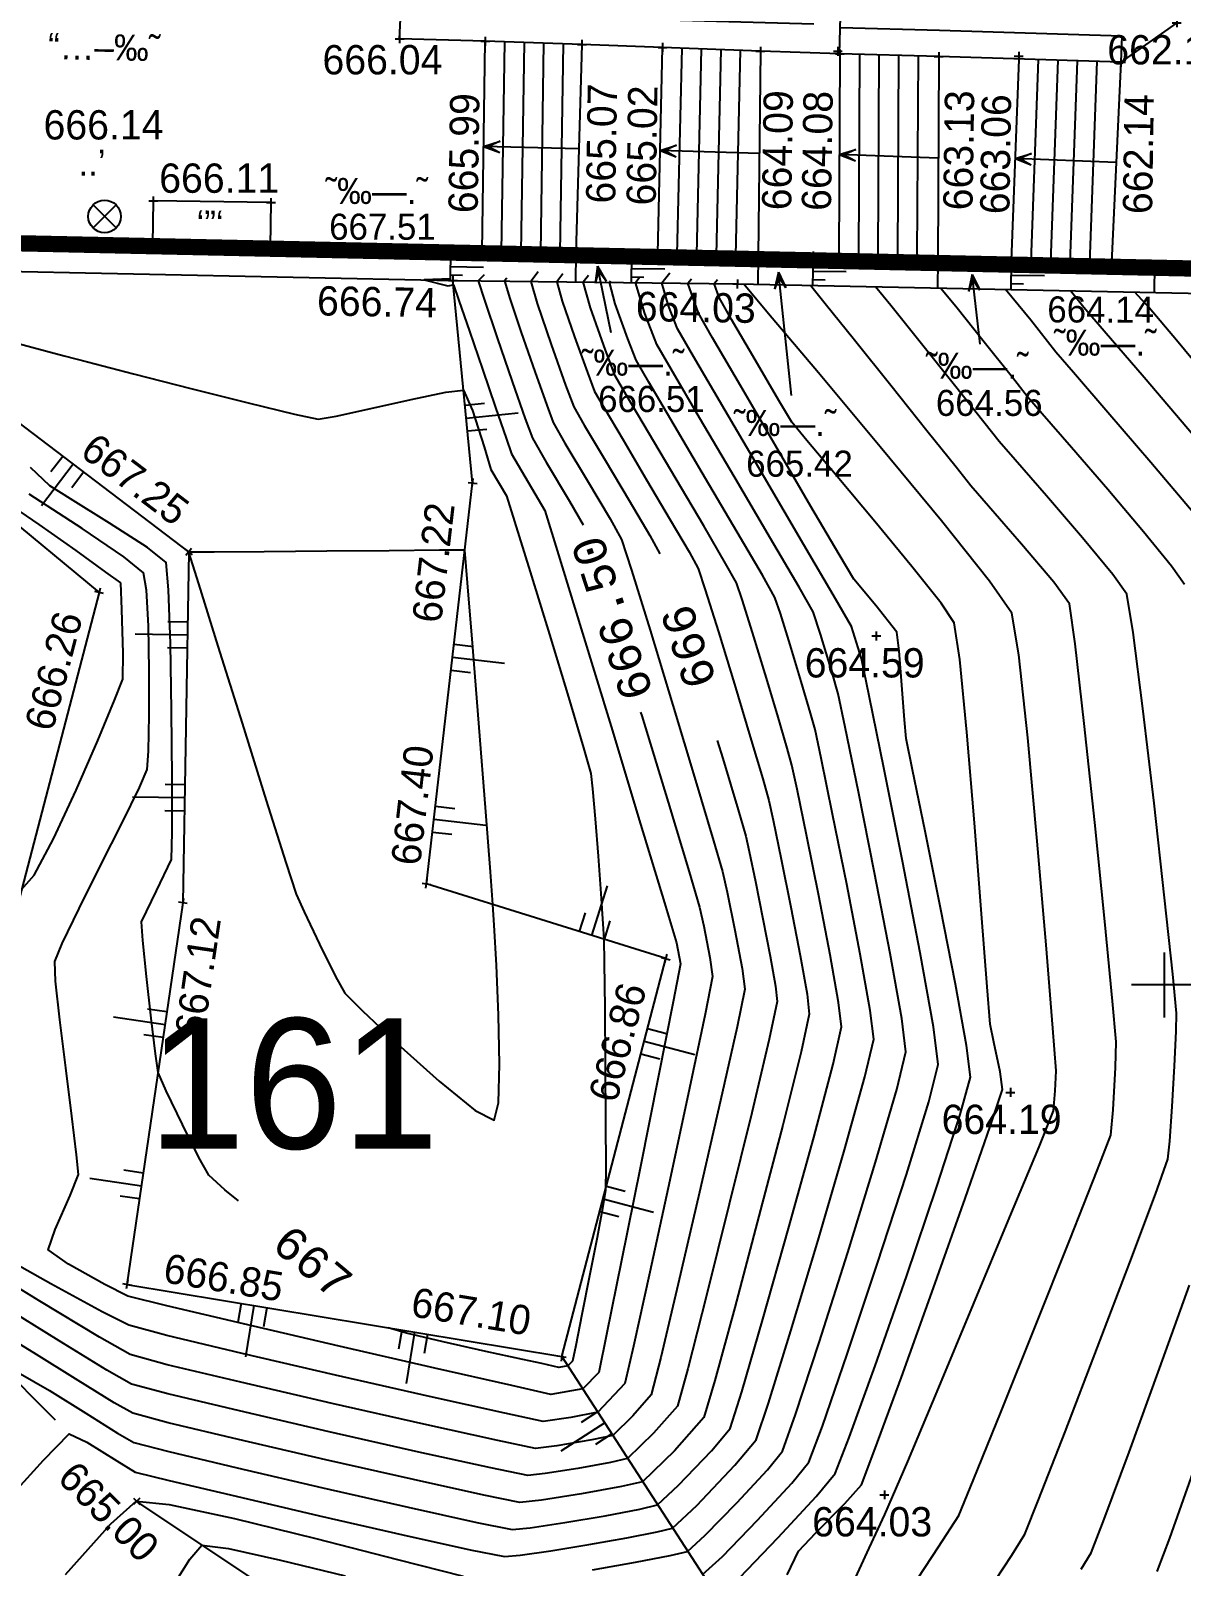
# Model space of a CAD drawing. Header units: millimetres. Extents: x 219878 to 220078, y 635585 to 635737.
# Drawn here: x 219932.61 to 219950.26, y 635666.08 to 635689.64 of the extents above; entities that cross this region are included whole.
import ezdxf
from ezdxf.enums import TextEntityAlignment as Align

# ---------------------------------------------------------------- set-up
doc = ezdxf.new("R2010")
doc.units = ezdxf.units.MM
doc.linetypes.add('HIDDEN', pattern=[9.525, 6.35, -3.175])
for name, color, linetype in [('1201', 7, 'Continuous'), ('1502', 7, 'Continuous'), ('1510', 40, 'Continuous'), ('1511', 7, 'Continuous'), ('1602', 240, 'Continuous'), ('1603', 240, 'Continuous'), ('2405', 7, 'HIDDEN'), ('2407', 4, 'HIDDEN'), ('2412', 124, 'Continuous'), ('2602', 4, 'Continuous'), ('4402', 2, 'Continuous'), ('5202', 54, 'Continuous'), ('CONTINTERMEDIATE', 8, 'Continuous'), ('CONTPRINCIPAL', 8, 'Continuous'), ('CONTREGULAR', 8, 'Continuous'), ('M1200', 150, 'Continuous'), ('tr_hetz', 7, 'Continuous')]:
    doc.layers.add(name, color=color, linetype=linetype)
doc.styles.add('HEBTXT', font='hebtxt')
doc.styles.add('MAVAT_HEBTXT', font='HEBTXT')
doc.styles.add('MONOTXT', font='monotxt')

# ---------------------------------------------------------------- blocks, each defined once
blk = doc.blocks.new('1502')
for points in [[(-0.275, 0), (0.275, 0)], [(0, 0.275), (0, -0.275)]]:
    blk.add_lwpolyline(points)
at = {"style": 'HEBTXT'}
blk.add_attdef('NAME', text='', height=1.6, dxfattribs=at).set_placement((0, 0.6), align=Align.CENTER)
blk.add_attdef('ELEV', text='', height=1.8, dxfattribs=at).set_placement((0, -0.6), align=Align.TOP_CENTER)
blk = doc.blocks.new('5202')
at = {"style": 'HEBTXT'}
blk.add_attdef('DESC', text='', height=1.6, dxfattribs=at).set_placement((0, 0.8), align=Align.CENTER)
at = {"style": 'HEBTXT', "flags": 1}
blk.add_attdef('INST_DATE', text='', height=1.6, dxfattribs=at).set_placement((0, -0.8), align=Align.TOP_CENTER)
at = {"style": 'HEBTXT'}
blk.add_attdef('MANUFACT', text='', height=1.6, dxfattribs=at).set_placement((0, -3), align=Align.TOP_CENTER)
blk = doc.blocks.new('4402')
for p, q in [((-0.707, -0.707), (0.707, 0.707)), ((-0.707, 0.707), (0.707, -0.707))]:
    blk.add_line(p, q)
blk.add_circle((0, 0), 1)
at = {"style": 'HEBTXT'}
blk.add_attdef('NAME', text='', height=1.6, dxfattribs=at).set_placement((0, 1.6), align=Align.CENTER)
for tag, height, p in [('ELEV', 1.8, (0, -1.6)), ('DESC', 1.6, (0, -4)), ('NUMBER', 1.6, (0, -6.2)), ('D_NAME', 1.6, (0, -8.4))]:
    blk.add_attdef(tag, text='', height=height, dxfattribs=at).set_placement(p, align=Align.TOP_CENTER)
blk = doc.blocks.new('hetz')
for p, q in [((0, 0), (-1, 0.35)), ((-0.3, 0), (-1, 0.35)), ((0, 0), (-1, -0.35)), ((-1, -0.35), (-0.3, 0))]:
    blk.add_line(p, q)
blk = doc.blocks.new('1511')
for points in [[(0, 0), (0, 3.2)], [(-0.8, 0), (-0.8, 1.2)], [(0.8, 0), (0.8, 1.2)]]:
    blk.add_lwpolyline(points)
blk = doc.blocks.new('2407')
at = {"style": 'HEBTXT', "flags": 8}
blk.add_attdef('COVER_TYPE', text='', height=1.6, dxfattribs=at).set_placement((0, 0.6), align=Align.CENTER)
blk = doc.blocks.new('2602')
at = {"style": 'HEBTXT'}
blk.add_attdef('HEIGHT', text='', height=1.6, dxfattribs=at).set_placement((-0.9, 0.6), align=Align.RIGHT)
at = {"style": 'HEBTXT', "flags": 8}
blk.add_attdef('FENCE_TYPE', (0.9, 0.6), '', height=1.6, dxfattribs=at)
blk = doc.blocks.new('1603')
at = {"style": 'HEBTXT'}
blk.add_attdef('PARCEL_NUM', text='', height=2.4, dxfattribs=at).set_placement((0, 1), align=Align.CENTER)
at = {"style": 'HEBTXT', "flags": 1}
for tag, p in [('LOT_NUM', (0, -1)), ('GUSH_SUFFI', (0, -3.2)), ('LEGAL_AREA', (0, -5.4)), ('ANALYTIC', (0, -7.6))]:
    blk.add_attdef(tag, text='', height=1.6, dxfattribs=at).set_placement(p, align=Align.TOP_CENTER)

msp = doc.modelspace()

# ---------------------------------------------------------------- linework, layer by layer
at = {"layer": '1201'}
for p, q in [((219950, 635675.5), (219950, 635674.5)), ((219950.5, 635675), (219949.5, 635675))]:
    msp.add_line(p, q, dxfattribs=at)
at = {"layer": '1510'}
for points in [[(219929.28, 635686.014), (219935.034, 635681.643), (219934.945, 635676.261), (219934.087, 635670.407), (219940.76, 635669.299), (219943.194, 635665.534), (219948.323, 635660.722)], [(219940.76, 635669.299), (219942.356, 635675.406), (219938.683, 635676.552), (219939.39, 635682.704), (219939.088, 635685.809)]]:
    msp.add_lwpolyline(points, dxfattribs=at)
at = {"layer": '1602'}
msp.add_lwpolyline([(219946.056, 635736.707), (219946.14, 635730.65), (219955.99, 635730.66), (219956.7, 635714.22), (219957.08, 635692.69), (219957.05, 635685.85), (219917.07, 635686.71), (219917.07, 635704.79), (219916.763, 635736.707)], dxfattribs=at)
msp.add_lwpolyline([(219956.87, 635671.97), (219955.05, 635659.43), (219915.63, 635661.96), (219917.07, 635686.71), (219957.05, 635685.85), (219956.87, 635671.97)], close=True, dxfattribs=at)
at = {"layer": '2405'}
msp.add_lwpolyline([(219926.161, 635686.134), (219930.011, 635684.046), (219933.66, 635681.022), (219932.074, 635674.952), (219928.499, 635672.826), (219934.235, 635667.078), (219939.174, 635663.779), (219948.505, 635659.002)], dxfattribs=at)
at = {"layer": '2407', "elevation": 662.147}
msp.add_lwpolyline([(219950.195, 635689.762), (219949.339, 635689.157)], dxfattribs=at)
at = {"layer": '2412'}
for points in [[(219939.535, 635686.253), (219939.585, 635689.479)], [(219939.835, 635686.248), (219939.885, 635689.469)], [(219940.135, 635686.244), (219940.185, 635689.459)], [(219940.435, 635686.239), (219940.485, 635689.449)], [(219940.735, 635686.234), (219940.785, 635689.439)], [(219941.067, 635689.43), (219940.973, 635686.228)], [(219942.231, 635686.222), (219942.304, 635689.384)], [(219942.531, 635686.215), (219942.604, 635689.372)], [(219942.831, 635686.208), (219942.904, 635689.361)], [(219943.131, 635686.201), (219943.203, 635689.349)], [(219943.431, 635686.194), (219943.503, 635689.338)], [(219943.807, 635689.326), (219943.771, 635686.192)], [(219945.025, 635689.286), (219945.009, 635686.194)], [(219945.325, 635689.278), (219945.309, 635686.192)], [(219945.625, 635689.27), (219945.609, 635686.191)], [(219945.925, 635689.262), (219945.909, 635686.189)], [(219946.225, 635689.254), (219946.209, 635686.188)], [(219946.542, 635689.245), (219946.53, 635686.122)], [(219947.769, 635689.206), (219947.656, 635686.112)], [(219948.069, 635689.197), (219947.956, 635686.101)], [(219948.369, 635689.188), (219948.256, 635686.09)], [(219948.669, 635689.178), (219948.555, 635686.079)], [(219948.969, 635689.169), (219948.855, 635686.068)], [(219949.339, 635689.157), (219949.195, 635686.081)]]:
    msp.add_lwpolyline(points, dxfattribs=at)
at = {"layer": '2602'}
for points in [[(219945.124, 635693.318), (219945.013, 635689.286)], [(219949.339, 635689.157), (219946.542, 635689.245), (219945.025, 635689.286), (219943.807, 635689.326), (219942.304, 635689.384), (219941.067, 635689.43), (219939.585, 635689.479), (219938.27, 635689.518), (219938.291, 635689.922), (219944.626, 635689.748)], [(219949.352, 635689.557), (219946.554, 635689.645), (219945.037, 635689.686), (219945.021, 635689.686)], [(219949.352, 635689.557), (219949.339, 635689.157)], [(219956.823, 635685.853), (219949.853, 635686.046), (219947.656, 635686.112), (219946.53, 635686.122), (219943.771, 635686.192), (219942.231, 635686.222), (219941.829, 635686.208), (219940.973, 635686.228), (219939.535, 635686.253), (219939.05, 635686.284), (219929.336, 635686.46)], [(219917.055, 635686.259), (219924.151, 635686.074), (219926.161, 635686.134), (219929.28, 635686.014), (219939.088, 635685.809), (219943.453, 635685.755), (219952.59, 635685.567)], [(219939.05, 635686.284), (219939.044, 635685.81)], [(219940.973, 635686.228), (219940.968, 635685.786)], [(219941.829, 635686.208), (219941.824, 635685.775)], [(219943.771, 635686.192), (219943.766, 635685.751)], [(219944.614, 635686.171), (219944.608, 635685.731)], [(219946.53, 635686.122), (219946.525, 635685.692)], [(219947.656, 635686.112), (219947.651, 635685.669)], [(219949.853, 635686.046), (219949.848, 635685.623)]]:
    msp.add_lwpolyline(points, dxfattribs=at)
at = {"layer": '5202'}
for points in [[(219934.491, 635687.029), (219934.479, 635686.367)], [(219936.296, 635687.005), (219934.491, 635687.029)], [(219936.296, 635687.005), (219936.284, 635686.334)]]:
    msp.add_lwpolyline(points, dxfattribs=at)
at = {"layer": 'CONTINTERMEDIATE'}
for points in [[(219932.42, 635669.056), (219932.9, 635668.779), (219933.458, 635668.431), (219933.94, 635668.126), (219934.194, 635667.98), (219934.728, 635667.842), (219935.779, 635667.591), (219937.09, 635667.286), (219938.402, 635666.987), (219939.457, 635666.754), (219939.997, 635666.647), (219940.274, 635666.673), (219940.808, 635666.753), (219941.426, 635666.858), (219941.957, 635666.957), (219942.227, 635667.022), (219942.551, 635667.324), (219943.058, 635667.855), (219943.342, 635668.194), (219943.519, 635668.759), (219943.845, 635669.875), (219944.239, 635671.266), (219944.624, 635672.66), (219944.921, 635673.783), (219945.051, 635674.359), (219945.007, 635674.732), (219944.879, 635675.462), (219944.703, 635676.369), (219944.521, 635677.276), (219944.37, 635678.004), (219944.29, 635678.374), (219944.217, 635678.635), (219944.067, 635679.144), (219943.878, 635679.776), (219943.685, 635680.407), (219943.526, 635680.913), (219943.439, 635681.168), (219943.273, 635681.466), (219942.936, 635682.044), (219942.513, 635682.76), (219942.088, 635683.476), (219941.749, 635684.052), (219941.579, 635684.348), (219941.429, 635684.739), (219941.2, 635685.388), (219941.088, 635685.786), (219941.17, 635685.892)], [(219939.566, 635685.896), (219939.478, 635685.805), (219939.571, 635685.505), (219939.766, 635684.928), (219939.997, 635684.259), (219940.199, 635683.684), (219940.308, 635683.389), (219940.52, 635683.023), (219940.877, 635682.425), (219941.085, 635682.058)], [(219943.484, 635665.907), (219944.08, 635666.521), (219944.662, 635667.151), (219944.954, 635667.504), (219945.17, 635668.059), (219945.566, 635669.158), (219946.046, 635670.53), (219946.514, 635671.906), (219946.873, 635673.015), (219947.028, 635673.587), (219946.971, 635674.07), (219946.801, 635675.013), (219946.571, 635676.186), (219946.333, 635677.359), (219946.14, 635678.301), (219946.045, 635678.782), (219946.019, 635679.068), (219945.978, 635679.598), (219945.934, 635680.128), (219945.899, 635680.412), (219945.575, 635680.822), (219945.24, 635681.227), (219945.016, 635681.603), (219944.582, 635682.343), (219944.042, 635683.265), (219943.504, 635684.187), (219943.072, 635684.929), (219942.854, 635685.308), (219942.694, 635685.768), (219942.748, 635685.836)], [(219947.279, 635665.668), (219947.664, 635666.253), (219947.863, 635666.573), (219948.075, 635667.102), (219948.481, 635668.144), (219948.98, 635669.444), (219949.474, 635670.745), (219949.866, 635671.792), (219950.057, 635672.329), (219950.088, 635672.603), (219950.126, 635673.136), (219950.161, 635673.757), (219950.186, 635674.292), (219950.192, 635674.569), (219950.133, 635675.166), (219950.008, 635676.335), (219949.846, 635677.789), (219949.676, 635679.242), (219949.527, 635680.407), (219949.428, 635680.996), (219949.214, 635681.299), (219948.75, 635681.86), (219948.198, 635682.503), (219947.717, 635683.055), (219947.47, 635683.341), (219947.236, 635683.634), (219946.785, 635684.202), (219946.26, 635684.862), (219945.806, 635685.427), (219945.57, 635685.711)], [(219950.707, 635684.268), (219950.189, 635684.893), (219949.769, 635685.39), (219949.551, 635685.63)], [(219933.994, 635681.168), (219933.762, 635681.335), (219933.308, 635681.664), (219932.741, 635682.067), (219932.173, 635682.455), (219931.712, 635682.742), (219931.47, 635682.837)], [(219930.125, 635680.188), (219930.012, 635679.943), (219930.189, 635679.589), (219930.606, 635678.921), (219931.151, 635678.106), (219931.716, 635677.313), (219932.192, 635676.71), (219932.47, 635676.466), (219932.662, 635676.684), (219932.961, 635677.245), (219933.307, 635677.987), (219933.639, 635678.75), (219933.897, 635679.371), (219934.021, 635679.69), (219934.028, 635680.093), (219934.009, 635680.762), (219933.994, 635681.168)], [(219941.969, 635679.188), (219941.988, 635679.129), (219942.39, 635677.803), (219942.711, 635676.738), (219942.873, 635676.194), (219942.936, 635675.903), (219943.031, 635675.423), (219943.073, 635675.131), (219942.958, 635674.551), (219942.719, 635673.416), (219942.416, 635672.005), (219942.11, 635670.594), (219941.86, 635669.461), (219941.728, 635668.885), (219941.313, 635668.444), (219940.896, 635668.362), (219940.475, 635668.305), (219939.884, 635668.431), (219938.727, 635668.689), (219937.289, 635669.015), (219935.852, 635669.347), (219934.7, 635669.623), (219934.117, 635669.779), (219933.708, 635669.984), (219932.918, 635670.414), (219931.941, 635670.963)]]:
    msp.add_lwpolyline(points, dxfattribs=at)
at = {"layer": 'CONTPRINCIPAL'}
for points in [[(219940.394, 635685.94), (219940.283, 635685.794), (219940.383, 635685.454), (219940.596, 635684.827), (219940.818, 635684.202), (219940.945, 635683.868), (219941.104, 635683.589), (219941.422, 635683.053), (219941.793, 635682.432), (219942.108, 635681.895), (219942.263, 635681.613)], [(219941.229, 635666.027), (219941.891, 635666.143), (219942.42, 635666.245), (219942.686, 635666.311), (219942.96, 635666.558), (219943.443, 635667.054), (219943.913, 635667.562), (219944.147, 635667.849), (219944.345, 635668.409), (219944.707, 635669.516), (219945.146, 635670.898), (219945.573, 635672.283), (219945.9, 635673.399), (219946.039, 635673.973), (219945.977, 635674.484), (219945.799, 635675.481), (219945.559, 635676.722), (219945.311, 635677.962), (219945.107, 635678.957), (219945.001, 635679.465), (219944.902, 635679.812), (219944.73, 635680.382), (219944.617, 635680.723), (219944.399, 635681.106), (219943.963, 635681.851), (219943.418, 635682.777), (219942.873, 635683.702), (219942.436, 635684.447), (219942.216, 635684.828), (219942.033, 635685.301), (219941.89, 635685.777), (219941.958, 635685.867)], [(219945.177, 635665.714), (219945.477, 635666.358), (219945.714, 635666.878), (219945.833, 635667.145), (219946.066, 635667.691), (219946.517, 635668.765), (219947.077, 635670.103), (219947.635, 635671.442), (219948.081, 635672.518), (219948.305, 635673.068), (219948.331, 635673.376), (219948.343, 635673.685), (219948.292, 635674.338), (219948.189, 635675.616), (219948.055, 635677.206), (219947.909, 635678.794), (219947.773, 635680.065), (219947.665, 635680.704), (219947.323, 635681.195), (219946.586, 635682.12), (219945.646, 635683.258), (219944.697, 635684.391), (219943.932, 635685.299), (219943.552, 635685.753)], [(219950.447, 635682.247), (219949.796, 635683.017), (219949.138, 635683.783), (219948.608, 635684.397), (219948.338, 635684.71), (219947.956, 635685.198), (219947.567, 635685.67)], [(219932.286, 635684.878), (219932.839, 635684.728), (219933.121, 635684.651), (219933.481, 635684.559), (219934.188, 635684.377), (219935.068, 635684.152), (219935.948, 635683.93), (219936.657, 635683.758), (219937.02, 635683.683), (219937.297, 635683.728), (219937.83, 635683.845), (219938.448, 635683.983), (219938.979, 635684.093), (219939.253, 635684.124), (219939.391, 635683.816), (219939.566, 635683.255), (219939.671, 635682.911), (219939.909, 635682.503), (219940.033, 635682.11), (219940.273, 635681.338), (219940.568, 635680.376), (219940.862, 635679.414), (219941.094, 635678.64), (219941.206, 635678.244), (219941.232, 635678.01), (219941.271, 635677.549), (219941.315, 635676.976), (219941.356, 635676.402), (219941.389, 635675.94), (219941.406, 635675.705)], [(219935.797, 635671.688), (219935.588, 635671.857), (219935.342, 635672.084), (219935.192, 635672.351), (219934.937, 635672.862), (219934.69, 635673.378), (219934.568, 635673.659), (219934.525, 635673.942), (219934.458, 635674.492), (219934.387, 635675.132), (219934.331, 635675.684), (219934.312, 635675.969), (219934.542, 635676.447), (219934.771, 635676.924), (219934.778, 635677.347), (219934.779, 635678.176), (219934.772, 635679.209), (219934.754, 635680.24), (219934.726, 635681.065), (219934.686, 635681.482), (219934.404, 635681.711), (219933.82, 635682.088), (219933.223, 635682.457), (219932.904, 635682.66), (219932.607, 635682.94)], [(219943.141, 635678.75), (219943.23, 635678.474), (219943.465, 635677.687), (219943.581, 635677.284), (219943.633, 635677.05), (219943.73, 635676.59), (219943.846, 635676.016), (219943.956, 635675.442), (219944.036, 635674.981), (219944.062, 635674.745), (219943.94, 635674.167), (219943.673, 635673.039), (219943.329, 635671.636), (219942.978, 635670.235), (219942.691, 635669.111), (219942.535, 635668.54), (219942.168, 635668.122), (219941.769, 635667.733), (219941.504, 635667.673), (219941.006, 635667.583), (219940.506, 635667.504), (219940.236, 635667.476), (219939.67, 635667.591), (219938.564, 635667.835), (219937.188, 635668.146), (219935.814, 635668.465), (219934.713, 635668.729), (219934.156, 635668.878), (219933.776, 635669.092), (219933.045, 635669.541), (219932.138, 635670.103)], [(219941.406, 635675.705), (219941.41, 635675.347), (219941.417, 635674.647), (219941.425, 635673.775), (219941.431, 635672.902), (219941.433, 635672.202), (219941.428, 635671.845), (219941.389, 635671.601), (219941.3, 635671.126), (219941.184, 635670.536), (219941.067, 635669.945), (219940.972, 635669.471), (219940.923, 635669.23), (219940.854, 635669.158), (219940.714, 635669.134), (219940.45, 635669.192), (219940.159, 635669.256), (219939.594, 635669.379), (219938.939, 635669.525), (219938.378, 635669.658), (219938.094, 635669.742)], [(219949.895, 635666.002), (219950.088, 635666.513), (219950.445, 635667.524)], [(219933.146, 635665.954), (219933.841, 635666.732), (219934.23, 635667.079), (219934.737, 635667.031), (219935.738, 635666.815), (219936.987, 635666.508), (219938.237, 635666.188), (219939.243, 635665.932)]]:
    msp.add_lwpolyline(points, dxfattribs=at)
at = {"layer": 'CONTREGULAR'}
for points in [[(219939.914, 635685.842), (219939.879, 635685.801), (219939.961, 635685.53), (219940.135, 635685.011), (219940.344, 635684.41), (219940.527, 635683.894), (219940.626, 635683.629), (219940.807, 635683.313), (219941.154, 635682.733), (219941.499, 635682.153), (219941.675, 635681.836), (219941.827, 635681.367), (219942.113, 635680.443), (219942.463, 635679.291), (219942.811, 635678.139), (219943.088, 635677.212), (219943.227, 635676.739), (219943.296, 635676.425), (219943.416, 635675.839), (219943.526, 635675.253), (219943.568, 635674.937), (219943.45, 635674.358), (219943.196, 635673.227), (219942.873, 635671.82), (219942.545, 635670.414), (219942.276, 635669.286), (219942.131, 635668.713), (219941.849, 635668.389), (219941.541, 635668.089), (219941.218, 635668.02), (219940.681, 635667.928), (219940.354, 635667.89), (219939.776, 635668.011), (219938.644, 635668.261), (219937.237, 635668.579), (219935.832, 635668.904), (219934.706, 635669.175), (219934.137, 635669.33), (219933.663, 635669.595), (219932.75, 635670.15), (219931.617, 635670.843)], [(219940.776, 635685.909), (219940.684, 635685.79), (219940.766, 635685.492), (219940.953, 635684.945), (219941.151, 635684.399), (219941.263, 635684.108), (219941.407, 635683.855), (219941.698, 635683.363), (219942.061, 635682.751), (219942.423, 635682.139), (219942.711, 635681.646), (219942.851, 635681.391), (219942.961, 635681.064), (219943.162, 635680.419), (219943.407, 635679.615), (219943.649, 635678.809), (219943.841, 635678.161), (219943.936, 635677.829), (219944.002, 635677.527), (219944.126, 635676.933), (219944.275, 635676.193), (219944.418, 635675.453), (219944.522, 635674.858), (219944.556, 635674.553), (219944.431, 635673.976), (219944.149, 635672.85), (219943.784, 635671.451), (219943.412, 635670.054), (219943.105, 635668.934), (219942.939, 635668.366), (219942.489, 635667.854), (219941.999, 635667.378), (219941.674, 635667.304), (219941.061, 635667.193), (219940.447, 635667.096), (219940.115, 635667.062), (219939.562, 635667.172), (219938.482, 635667.411), (219937.138, 635667.716), (219935.796, 635668.027), (219934.72, 635668.285), (219934.175, 635668.429), (219933.889, 635668.59), (219933.34, 635668.931), (219932.659, 635669.358), (219931.978, 635669.772)], [(219932.062, 635666.89), (219932.807, 635667.709), (219933.2, 635668.113), (219933.473, 635667.988), (219933.931, 635667.7), (219934.214, 635667.528), (219934.736, 635667.399), (219935.763, 635667.155), (219937.042, 635666.856), (219938.322, 635666.563), (219939.352, 635666.336), (219939.879, 635666.233), (219940.119, 635666.254), (219940.59, 635666.321), (219941.174, 635666.416), (219941.758, 635666.518), (219942.224, 635666.608), (219942.458, 635666.667), (219942.831, 635667.016), (219943.414, 635667.631), (219943.743, 635668.021), (219943.931, 635668.584), (219944.275, 635669.696), (219944.692, 635671.083), (219945.098, 635672.473), (219945.411, 635673.592), (219945.545, 635674.167), (219945.492, 635674.609), (219945.339, 635675.472), (219945.131, 635676.546), (219944.915, 635677.619), (219944.737, 635678.481), (219944.644, 635678.92), (219944.574, 635679.171), (219944.432, 635679.656), (219944.263, 635680.217), (219944.114, 635680.7), (219944.029, 635680.946), (219943.838, 635681.286), (219943.451, 635681.947), (219942.966, 635682.769), (219942.481, 635683.589), (219942.093, 635684.249), (219941.898, 635684.588), (219941.77, 635684.912), (219941.578, 635685.452), (219941.489, 635685.781), (219941.506, 635685.805)], [(219939.05, 635685.836), (219938.646, 635685.818), (219939.011, 635685.727), (219939.097, 635685.744), (219939.18, 635685.504), (219939.342, 635685.033), (219939.541, 635684.446), (219939.742, 635683.859), (219939.904, 635683.388), (219939.989, 635683.149), (219940.245, 635682.715), (219940.497, 635682.281), (219940.689, 635681.668), (219941.057, 635680.465), (219941.514, 635678.966), (219941.968, 635677.467), (219942.333, 635676.263), (219942.518, 635675.648), (219942.579, 635675.323), (219942.466, 635674.742), (219942.242, 635673.605), (219941.96, 635672.189), (219941.677, 635670.773), (219941.447, 635669.636), (219941.327, 635669.057), (219941.082, 635668.802), (219940.593, 635668.719), (219939.991, 635668.853), (219938.811, 635669.123), (219937.343, 635669.461), (219935.875, 635669.802), (219934.697, 635670.08), (219934.098, 635670.228), (219933.749, 635670.404), (219933.189, 635670.719), (219932.876, 635670.935), (219932.983, 635671.251), (219933.214, 635671.772), (219933.343, 635672.091), (219933.315, 635672.394), (219933.242, 635672.988), (219933.148, 635673.727), (219933.057, 635674.465), (219932.992, 635675.058), (219932.978, 635675.36), (219933.092, 635675.638), (219933.351, 635676.173), (219933.683, 635676.835), (219934.016, 635677.496), (219934.278, 635678.03), (219934.398, 635678.307), (219934.417, 635678.587), (219934.428, 635679.14), (219934.428, 635679.827), (219934.415, 635680.512), (219934.386, 635681.057), (219934.34, 635681.325), (219934.037, 635681.57), (219933.397, 635682.004), (219932.586, 635682.529)], [(219942.917, 635665.956), (219943.223, 635666.233), (219943.763, 635666.787), (219944.288, 635667.357), (219944.551, 635667.677), (219944.758, 635668.234), (219945.138, 635669.337), (219945.599, 635670.715), (219946.047, 635672.095), (219946.39, 635673.208), (219946.534, 635673.781), (219946.462, 635674.36), (219946.259, 635675.492), (219945.986, 635676.898), (219945.703, 635678.305), (219945.473, 635679.434), (219945.355, 635680.01), (219945.204, 635680.501), (219944.959, 635680.925), (219944.474, 635681.753), (219943.869, 635682.784), (219943.265, 635683.815), (219942.78, 635684.644), (219942.535, 635685.068), (219942.397, 635685.42), (219942.293, 635685.772), (219942.414, 635685.927)], [(219944.219, 635665.951), (219944.391, 635666.316), (219944.657, 635666.594), (219945.101, 635667.046), (219945.355, 635667.33), (219945.568, 635667.887), (219945.969, 635668.985), (219946.461, 635670.355), (219946.948, 635671.726), (219947.334, 635672.83), (219947.522, 635673.395), (219947.483, 635673.67), (219947.389, 635674.124), (219947.333, 635674.401), (219947.286, 635674.972), (219947.2, 635676.092), (219947.089, 635677.486), (219946.972, 635678.879), (219946.864, 635679.994), (219946.781, 635680.558), (219946.578, 635680.858), (219946.132, 635681.42), (219945.561, 635682.111), (219944.984, 635682.799), (219944.52, 635683.352), (219944.287, 635683.637), (219944.087, 635683.968), (219943.724, 635684.589), (219943.365, 635685.212), (219943.172, 635685.548), (219943.098, 635685.764), (219943.147, 635685.825)], [(219946.226, 635665.906), (219946.54, 635666.381), (219946.849, 635666.859), (219947.071, 635667.397), (219947.499, 635668.455), (219948.028, 635669.773), (219948.555, 635671.092), (219948.974, 635672.153), (219949.181, 635672.697), (219949.218, 635673.087), (219949.254, 635673.733), (219949.266, 635674.126), (219949.209, 635674.75), (219949.089, 635675.972), (219948.936, 635677.493), (219948.776, 635679.013), (219948.637, 635680.232), (219948.547, 635680.85), (219948.308, 635681.179), (219947.814, 635681.765), (219947.308, 635682.345), (219947.036, 635682.658), (219946.808, 635682.943), (219946.361, 635683.502), (219945.805, 635684.199), (219945.249, 635684.894), (219944.801, 635685.453), (219944.573, 635685.732)], [(219950.313, 635681.142), (219950.116, 635681.424), (219949.686, 635681.952), (219949.136, 635682.6), (219948.581, 635683.244), (219948.132, 635683.761), (219947.904, 635684.025), (219947.672, 635684.319), (219947.241, 635684.865), (219946.807, 635685.408), (219946.569, 635685.691)], [(219950.453, 635683.433), (219949.693, 635684.319), (219949.081, 635685.03), (219948.769, 635685.393), (219948.565, 635685.65)], [(219939.272, 635681.672), (219938.88, 635681.669), (219938.11, 635681.663), (219937.152, 635681.656), (219936.194, 635681.648), (219935.425, 635681.642), (219935.032, 635681.639), (219935.184, 635681.153), (219935.482, 635680.201), (219935.853, 635679.015), (219936.225, 635677.83), (219936.525, 635676.878), (219936.683, 635676.394), (219936.805, 635676.124), (219937.042, 635675.626), (219937.287, 635675.132), (219937.43, 635674.874), (219937.702, 635674.603), (219938.244, 635674.093), (219938.879, 635673.523), (219939.431, 635673.073), (219939.723, 635672.924), (219939.788, 635673.193), (219939.804, 635673.783), (219939.788, 635674.538), (219939.756, 635675.302), (219939.722, 635675.919), (219939.703, 635676.233), (219939.667, 635676.737), (219939.59, 635677.724), (219939.492, 635678.953), (219939.393, 635680.182), (219939.313, 635681.169), (219939.272, 635681.672)], [(219948.728, 635666.036), (219948.879, 635666.287), (219949.082, 635666.807), (219949.463, 635667.834), (219949.93, 635669.114), (219950.391, 635670.396)], [(219934.74, 635665.693), (219935.049, 635666.19), (219935.235, 635666.407), (219935.643, 635666.354), (219936.442, 635666.177), (219937.436, 635665.934)]]:
    msp.add_lwpolyline(points, dxfattribs=at)
at = {"layer": 'M1200', "color": 150, "const_width": 0.25}
msp.add_lwpolyline([(219917.07, 635686.71), (219957.05, 635685.85), (219956.87, 635671.97), (219955.05, 635659.43), (219953.18, 635648.63), (219914.71, 635650.69), (219915.63, 635661.96)], close=True, dxfattribs=at)
at = {"layer": 'tr_hetz'}
for p, q in [((219941.02, 635687.829), (219939.56, 635687.866)), ((219943.789, 635687.759), (219942.267, 635687.803)), ((219946.536, 635687.684), (219945.017, 635687.74)), ((219949.267, 635687.619), (219947.714, 635687.681)), ((219941.516, 635685.008), (219941.306, 635686.028)), ((219944.283, 635684.046), (219944.085, 635685.935)), ((219947.18, 635684.833), (219947.056, 635685.9))]:
    msp.add_line(p, q, dxfattribs=at)

# ---------------------------------------------------------------- block references
at = {"layer": '1502'}
ref = msp.add_blockref('1502', (219950.195, 635689.762, 662.147), dxfattribs=dict(at, xscale=0.25, yscale=0.25, zscale=0.25))
ref.add_attrib('ELEV', '662.15', dxfattribs={"layer": '0', "height": 0.45, "style": 'HEBTXT'}).set_placement((219950.049, 635689.574), align=Align.TOP_CENTER)
ref = msp.add_blockref('1502', (219938.27, 635689.518, 666.039), dxfattribs=dict(at, xscale=0.25, yscale=0.25, zscale=0.25))
ref.add_attrib('ELEV', '666.04', dxfattribs={"layer": '0', "height": 0.45, "style": 'HEBTXT'}).set_placement((219938.007, 635689.421), align=Align.TOP_CENTER)
ref = msp.add_blockref('1502', (219939.585, 635689.479, 665.993), dxfattribs=dict(at, xscale=0.25, yscale=0.25, zscale=0.25))
ref.add_attrib('ELEV', '665.99', dxfattribs={"layer": '0', "height": 0.45, "rotation": 89.112, "style": 'HEBTXT'}).set_placement((219939.032, 635687.766), align=Align.TOP_CENTER)
ref = msp.add_blockref('1502', (219941.067, 635689.43, 665.065), dxfattribs=dict(at, xscale=0.25, yscale=0.25, zscale=0.25))
ref.add_attrib('ELEV', '665.07', dxfattribs={"layer": '0', "height": 0.45, "rotation": 89.112, "style": 'HEBTXT'}).set_placement((219941.143, 635687.914), align=Align.TOP_CENTER)
ref = msp.add_blockref('1502', (219942.304, 635689.384, 665.024), dxfattribs=dict(at, xscale=0.25, yscale=0.25, zscale=0.25))
ref.add_attrib('ELEV', '665.02', dxfattribs={"layer": '0', "height": 0.45, "rotation": 89.112, "style": 'HEBTXT'}).set_placement((219941.764, 635687.884), align=Align.TOP_CENTER)
ref = msp.add_blockref('1502', (219943.807, 635689.326, 664.092), dxfattribs=dict(at, xscale=0.25, yscale=0.25, zscale=0.25))
ref.add_attrib('ELEV', '664.09', dxfattribs={"layer": '0', "height": 0.45, "rotation": 89.112, "style": 'HEBTXT'}).set_placement((219943.843, 635687.811), align=Align.TOP_CENTER)
ref = msp.add_blockref('1502', (219945.025, 635689.286, 664.08), dxfattribs=dict(at, xscale=0.25, yscale=0.25, zscale=0.25))
ref.add_attrib('ELEV', '664.08', dxfattribs={"layer": '0', "height": 0.45, "rotation": 89.112, "style": 'HEBTXT'}).set_placement((219944.453, 635687.801), align=Align.TOP_CENTER)
at = {"layer": '1502', "xscale": 0.25, "yscale": 0.25, "zscale": 0.25}
for p in [(219944.994, 635689.325, 666.392), (219934.491, 635687.029, 666.121), (219939.05, 635686.284, 666.09), (219939.535, 635686.253, 666.066), (219940.973, 635686.228, 665.13), (219941.829, 635686.208, 665.1), (219942.231, 635686.222, 665.087), (219943.771, 635686.192, 664.116), (219944.614, 635686.185, 664.1), (219945.009, 635686.194, 664.09), (219946.53, 635686.122, 663.131), (219947.656, 635686.112, 663.093), (219949.195, 635686.081, 662.146), (219949.853, 635686.046, 662.123)]:
    msp.add_blockref('1502', p, dxfattribs=at)
at = {"layer": '1502'}
ref = msp.add_blockref('1502', (219946.542, 635689.245, 663.132), dxfattribs=dict(at, xscale=0.25, yscale=0.25, zscale=0.25))
ref.add_attrib('ELEV', '663.13', dxfattribs={"layer": '0', "height": 0.45, "rotation": 89.112, "style": 'HEBTXT'}).set_placement((219946.624, 635687.81), align=Align.TOP_CENTER)
ref = msp.add_blockref('1502', (219947.771, 635689.25, 663.064), dxfattribs=dict(at, xscale=0.25, yscale=0.25, zscale=0.25))
ref.add_attrib('ELEV', '663.06', dxfattribs={"layer": '0', "height": 0.45, "rotation": 89.112, "style": 'HEBTXT'}).set_placement((219947.19, 635687.75), align=Align.TOP_CENTER)
ref = msp.add_blockref('1502', (219949.339, 635689.157, 662.142), dxfattribs=dict(at, xscale=0.25, yscale=0.25, zscale=0.25))
ref.add_attrib('ELEV', '662.14', dxfattribs={"layer": '0', "height": 0.45, "rotation": 89.112, "style": 'HEBTXT'}).set_placement((219949.38, 635687.752), align=Align.TOP_CENTER)
ref = msp.add_blockref('1502', (219936.296, 635687.005, 666.109), dxfattribs=dict(at, xscale=0.25, yscale=0.25, zscale=0.25))
ref.add_attrib('ELEV', '666.11', dxfattribs={"layer": '0', "height": 0.45, "style": 'HEBTXT'}).set_placement((219935.502, 635687.604), align=Align.TOP_CENTER)
ref = msp.add_blockref('1502', (219939.088, 635685.809, 666.743), dxfattribs=dict(at, xscale=0.25, yscale=0.25, zscale=0.25, rotation=359.0469200840253))
ref.add_attrib('ELEV', '666.74', dxfattribs={"layer": '0', "height": 0.45, "rotation": 359.0469, "style": 'HEBTXT'}).set_placement((219937.928, 635685.708), align=Align.TOP_CENTER)
ref = msp.add_blockref('1502', (219943.453, 635685.755, 664.031), dxfattribs=dict(at, xscale=0.25, yscale=0.25, zscale=0.25, rotation=359.0562445072479))
ref.add_attrib('ELEV', '664.03', dxfattribs={"layer": '0', "height": 0.45, "rotation": 359.0562, "style": 'HEBTXT'}).set_placement((219942.819, 635685.622), align=Align.TOP_CENTER)
ref = msp.add_blockref('1502', (219935.034, 635681.643, 667.251), dxfattribs=dict(at, xscale=0.25, yscale=0.25, zscale=0.25, rotation=322.7780443688284))
ref.add_attrib('ELEV', '667.25', dxfattribs={"layer": '0', "height": 0.45, "rotation": 322.778, "style": 'HEBTXT'}).set_placement((219934.351, 635682.939), align=Align.TOP_CENTER)
ref = msp.add_blockref('1502', (219939.39, 635682.704, 667.216), dxfattribs=dict(at, xscale=0.25, yscale=0.25, zscale=0.25, rotation=83.44421570067357))
ref.add_attrib('ELEV', '667.22', dxfattribs={"layer": '0', "height": 0.45, "rotation": 83.4442, "style": 'HEBTXT'}).set_placement((219938.565, 635681.506), align=Align.TOP_CENTER)
ref = msp.add_blockref('1502', (219933.66, 635681.022, 666.256), dxfattribs=dict(at, xscale=0.25, yscale=0.25, zscale=0.25, rotation=255.356841801537))
ref.add_attrib('ELEV', '666.26', dxfattribs={"layer": '0', "height": 0.45, "rotation": 75.3568, "style": 'HEBTXT'}).set_placement((219932.743, 635679.876), align=Align.TOP_CENTER)
ref = msp.add_blockref('1502', (219945.584, 635680.356, 664.585), dxfattribs=dict(at, xscale=0.25, yscale=0.25, zscale=0.25))
ref.add_attrib('ELEV', '664.59', dxfattribs={"layer": '0', "height": 0.45, "style": 'HEBTXT'}).set_placement((219945.406, 635680.168), align=Align.TOP_CENTER)
ref = msp.add_blockref('1502', (219938.683, 635676.552, 667.398), dxfattribs=dict(at, xscale=0.25, yscale=0.25, zscale=0.25, rotation=83.44421570067357))
ref.add_attrib('ELEV', '667.40', dxfattribs={"layer": '0', "height": 0.45, "rotation": 83.4442, "style": 'HEBTXT'}).set_placement((219938.242, 635677.785), align=Align.TOP_CENTER)
ref = msp.add_blockref('1502', (219934.945, 635676.261, 667.12), dxfattribs=dict(at, xscale=0.2499999999999999, yscale=0.2499999999999999, zscale=0.2499999999999999, rotation=261.6617295569788))
ref.add_attrib('ELEV', '667.12', dxfattribs={"layer": '0', "height": 0.45, "rotation": 81.6617, "style": 'HEBTXT'}).set_placement((219934.952, 635675.165), align=Align.TOP_CENTER)
ref = msp.add_blockref('1502', (219942.356, 635675.406, 666.859), dxfattribs=dict(at, xscale=0.25, yscale=0.25, zscale=0.25, rotation=75.35392208696861))
ref.add_attrib('ELEV', '666.86', dxfattribs={"layer": '0', "height": 0.45, "rotation": 75.3539, "style": 'HEBTXT'}).set_placement((219941.396, 635674.179), align=Align.TOP_CENTER)
ref = msp.add_blockref('1502', (219947.642, 635673.352, 664.193), dxfattribs=dict(at, xscale=0.25, yscale=0.25, zscale=0.25))
ref.add_attrib('ELEV', '664.19', dxfattribs={"layer": '0', "height": 0.45, "style": 'HEBTXT'}).set_placement((219947.507, 635673.164), align=Align.TOP_CENTER)
ref = msp.add_blockref('1502', (219934.087, 635670.407, 666.846), dxfattribs=dict(at, xscale=0.25, yscale=0.25, zscale=0.25, rotation=350.5724902721562))
ref.add_attrib('ELEV', '666.85', dxfattribs={"layer": '0', "height": 0.45, "rotation": 350.5725, "style": 'HEBTXT'}).set_placement((219935.608, 635670.735), align=Align.TOP_CENTER)
ref = msp.add_blockref('1502', (219940.76, 635669.299, 667.099), dxfattribs=dict(at, xscale=0.25, yscale=0.25, zscale=0.25, rotation=350.5724902721562))
ref.add_attrib('ELEV', '667.10', dxfattribs={"layer": '0', "height": 0.45, "rotation": 350.5725, "style": 'HEBTXT'}).set_placement((219939.407, 635670.214), align=Align.TOP_CENTER)
ref = msp.add_blockref('1502', (219934.235, 635667.078, 664.998), dxfattribs=dict(at, xscale=0.25, yscale=0.25, zscale=0.25, rotation=314.9401298235321))
ref.add_attrib('ELEV', '665.00', dxfattribs={"layer": '0', "height": 0.45, "rotation": 314.9401, "style": 'HEBTXT'}).set_placement((219933.968, 635667.079), align=Align.TOP_CENTER)
ref = msp.add_blockref('1502', (219945.71, 635667.178, 664.026), dxfattribs=dict(at, xscale=0.25, yscale=0.25, zscale=0.25))
ref.add_attrib('ELEV', '664.03', dxfattribs={"layer": '0', "height": 0.45, "style": 'HEBTXT'}).set_placement((219945.521, 635666.99), align=Align.TOP_CENTER)
at = {"layer": '1511'}
for p, xscale, yscale, zscale, rotation in [((219939.047, 635686.021), 0.1600000000000001, 0.1600000000000001, 0.1600000000000001, 269.2912223898275), ((219941.826, 635685.992), 0.1600000000000001, 0.1600000000000001, 0.1600000000000001, 269.2912223898275), ((219944.611, 635685.951), 0.1600000000000001, 0.1600000000000001, 0.1600000000000001, 269.2912223898275), ((219947.653, 635685.89), 0.1600000000000001, 0.1600000000000001, 0.1600000000000001, 269.2912223898275), ((219939.293, 635683.699, 667.216), 0.25, 0.25, 0.25, 275.5552560199052), ((219933.261, 635682.989, 666.962), 0.25, 0.25, 0.25, 142.7780443688282), ((219935.013, 635680.369, 667.251), 0.25, 0.25, 0.25, 89.05260876362034), ((219939.083, 635680.029, 667.398), 0.25, 0.25, 0.25, 263.4442157006736), ((219934.972, 635677.869, 667.251), 0.25, 0.25, 0.25, 89.05260876362034), ((219938.797, 635677.545, 667.398), 0.25, 0.25, 0.25, 263.4442157006736), ((219941.222, 635675.76, 666.859), 0.25, 0.25, 0.25, 342.6717370530326), ((219934.671, 635674.39, 667.12), 0.25, 0.25, 0.25, 81.66172955697888), ((219942.024, 635674.137, 667.099), 0.25, 0.25, 0.25, 255.3539220869686), ((219934.308, 635671.916, 667.12), 0.25, 0.25, 0.25, 81.66172955697888), ((219941.392, 635671.718, 667.099), 0.25, 0.25, 0.25, 255.3539220869686), ((219936.035, 635670.084, 666.846), 0.25, 0.25, 0.25, 170.5724902721562), ((219938.501, 635669.674, 666.846), 0.25, 0.25, 0.25, 170.5724902721562), ((219941.417, 635668.282, 667.099), 0.25, 0.25, 0.25, 122.8818901238429)]:
    msp.add_blockref('1511', p, dxfattribs=dict(at, xscale=xscale, yscale=yscale, zscale=zscale, rotation=rotation))
at = {"layer": '1603'}
ref = msp.add_blockref('1603', (219936.642, 635673.49), dxfattribs=at)
ref.add_attrib('PARCEL_NUM', '161', dxfattribs={"layer": '0', "height": 2, "style": 'MAVAT_HEBTXT'}).set_placement((219936.642, 635673.49), align=Align.MIDDLE)
at = {"layer": '2407'}
ref = msp.add_blockref('2407', (219933.58, 635687.081), dxfattribs=dict(at, xscale=0.25, yscale=0.25, zscale=0.25, rotation=347.6538811093283))
ref.add_attrib('COVER_TYPE', '“…–‰˜', dxfattribs={"layer": '0', "height": 0.4, "rotation": 358.8213, "style": 'HEBTXT', "flags": 8}).set_placement((219933.734, 635689.189), align=Align.CENTER)
at = {"layer": '2602'}
ref = msp.add_blockref('2602', (219939.05, 635686.284), dxfattribs=dict(at, xscale=0.25, yscale=0.25, zscale=0.25))
ref.add_attrib('FENCE_TYPE', '˜‰—.˜', (219937.133, 635686.982), dxfattribs={"layer": '0', "height": 0.4, "style": 'HEBTXT', "flags": 8})
ref.add_attrib('HEIGHT', '667.51', dxfattribs={"layer": '0', "height": 0.4, "style": 'HEBTXT'}).set_placement((219938.825, 635686.434), align=Align.RIGHT)
ref = msp.add_blockref('2602', (219949.711, 635686.082), dxfattribs=dict(at, xscale=0.25, yscale=0.25, zscale=0.25))
ref.add_attrib('FENCE_TYPE', '˜‰—.˜', (219948.312, 635684.655), dxfattribs={"layer": '0', "height": 0.4, "style": 'HEBTXT', "flags": 8})
ref.add_attrib('HEIGHT', '664.14', dxfattribs={"layer": '0', "height": 0.4, "rotation": -0.1968, "style": 'HEBTXT'}).set_placement((219949.844, 635685.16), align=Align.RIGHT)
ref = msp.add_blockref('2602', (219940.968, 635685.786), dxfattribs=dict(at, xscale=0.25, yscale=0.25, zscale=0.25))
ref.add_attrib('FENCE_TYPE', '˜‰—.˜', (219941.066, 635684.348), dxfattribs={"layer": '0', "height": 0.4, "style": 'HEBTXT', "flags": 8})
ref.add_attrib('HEIGHT', '666.51', dxfattribs={"layer": '0', "height": 0.4, "style": 'HEBTXT'}).set_placement((219942.952, 635683.791), align=Align.RIGHT)
ref = msp.add_blockref('2602', (219947.656, 635686.112), dxfattribs=dict(at, xscale=0.25, yscale=0.25, zscale=0.25, rotation=89.11203979723402))
ref.add_attrib('FENCE_TYPE', '˜‰—.˜', (219946.348, 635684.3), dxfattribs={"layer": '0', "height": 0.4, "style": 'HEBTXT', "flags": 8})
ref.add_attrib('HEIGHT', '664.56', dxfattribs={"layer": '0', "height": 0.4, "style": 'HEBTXT'}).set_placement((219948.135, 635683.731), align=Align.RIGHT)
ref = msp.add_blockref('2602', (219943.771, 635686.192), dxfattribs=dict(at, xscale=0.25, yscale=0.25, zscale=0.25, rotation=89.11203979723402))
ref.add_attrib('FENCE_TYPE', '˜‰—.˜', (219943.4, 635683.422), dxfattribs={"layer": '0', "height": 0.4, "style": 'HEBTXT', "flags": 8})
ref.add_attrib('HEIGHT', '665.42', dxfattribs={"layer": '0', "height": 0.4, "style": 'HEBTXT'}).set_placement((219945.224, 635682.798), align=Align.RIGHT)
at = {"layer": '4402'}
ref = msp.add_blockref('4402', (219933.744, 635686.791, 666.14), dxfattribs=dict(at, xscale=0.25, yscale=0.25, zscale=0.25))
ref.add_attrib('ELEV', '666.14', dxfattribs={"layer": '0', "height": 0.45, "style": 'HEBTXT'}).set_placement((219933.727, 635688.422), align=Align.TOP_CENTER)
ref.add_attrib('DESC', '..’', dxfattribs={"layer": '0', "height": 0.4, "style": 'HEBTXT'}).set_placement((219933.551, 635687.817, 666.14), align=Align.TOP_CENTER)
at = {"layer": '5202'}
ref = msp.add_blockref('5202', (219935.445, 635687.016), dxfattribs=dict(at, xscale=0.25, yscale=0.25, zscale=0.25, rotation=359.238217352341))
ref.add_attrib('DESC', '‘”‘', dxfattribs={"layer": '0', "height": 0.4, "rotation": 359.2382, "style": 'HEBTXT'}).set_placement((219935.359, 635686.482), align=Align.CENTER)
at = {"layer": 'tr_hetz', "xscale": 0.25, "yscale": 0.25, "zscale": 0.25}
for p, rotation in [((219939.56, 635687.866), 178.5482943976599), ((219942.267, 635687.803), 178.3435347549308), ((219945.017, 635687.74), 177.8698354996842), ((219947.714, 635687.681), 177.7145451695686), ((219941.306, 635686.028), 101.6591681807035), ((219944.085, 635685.935), 96.00286060545511), ((219947.056, 635685.9), 96.58705340906474)]:
    msp.add_blockref('hetz', p, dxfattribs=dict(at, rotation=rotation))

# ---------------------------------------------------------------- texts
at = {"layer": 'CONTINTERMEDIATE', "style": 'MONOTXT'}
msp.add_text('666.50', height=0.5, rotation=-252, dxfattribs=at).set_placement((219941.531, 635680.625, 666.5), align=Align.MIDDLE)
at = {"layer": 'CONTPRINCIPAL', "style": 'MONOTXT'}
for s, rotation, p in [('666', -252, (219942.703, 635680.188, 666)), ('667', -40, (219936.938, 635670.75, 667))]:
    msp.add_text(s, height=0.5, rotation=rotation, dxfattribs=at).set_placement(p, align=Align.MIDDLE)

doc.saveas('drawing.dxf')
